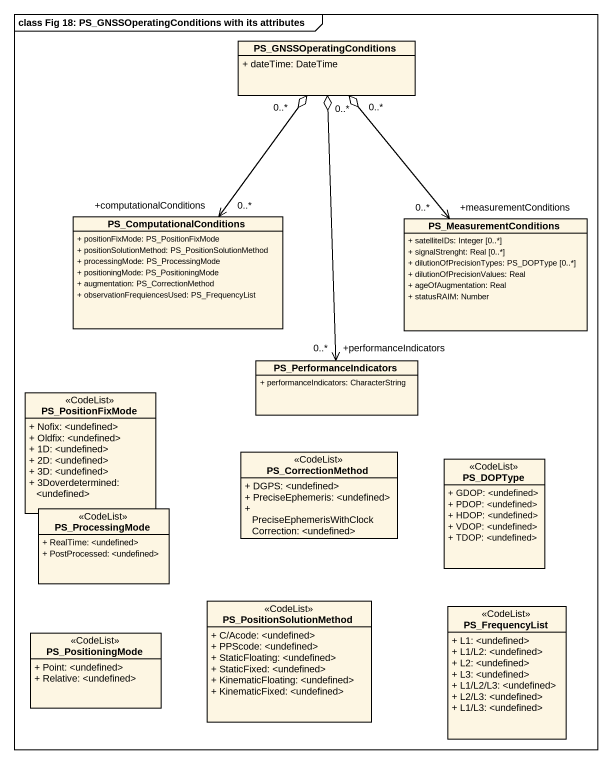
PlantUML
@startuml
mainframe class Fig 18: PS_GNSSOperatingConditions with its attributes
hide circle
hide empty members
skinparam classAttributeIconSize 0
class PS_GNSSOperatingConditions {
  + dateTime: DateTime
}
class PS_ComputationalConditions {
  + positionFixMode: PS_PositionFixMode
  + positionSolutionMethod: PS_PositionSolutionMethod
  + processingMode: PS_ProcessingMode
  + positioningMode: PS_PositioningMode
  + augmentation: PS_CorrectionMethod
  + observationFrequiencesUsed: PS_FrequencyList
}
class PS_MeasurementConditions {
  + satelliteIDs: Integer [0..*]
  + signalStrenght: Real [0..*]
  + dilutionOfPrecisionTypes: PS_DOPType [0..*]
  + dilutionOfPrecisionValues: Real
  + ageOfAugmentation: Real
  + statusRAIM: Number
}
class PS_PerformanceIndicators {
  + performanceIndicators: CharacterString
}
class PS_PositionFixMode <<CodeList>> {
  + Nofix: <undefined>
  + Oldfix: <undefined>
  + 1D: <undefined>
  + 2D: <undefined>
  + 3D: <undefined>
  + 3Doverdetermined: <undefined>
}
class PS_CorrectionMethod <<CodeList>> {
  + DGPS: <undefined>
  + PreciseEphemeris: <undefined>
  + PreciseEphemerisWithClockCorrection: <undefined>
}
class PS_DOPType <<CodeList>> {
  + GDOP: <undefined>
  + PDOP: <undefined>
  + HDOP: <undefined>
  + VDOP: <undefined>
  + TDOP: <undefined>
}
class PS_ProcessingMode <<CodeList>> {
  + RealTime: <undefined>
  + PostProcessed: <undefined>
}
class PS_PositionSolutionMethod <<CodeList>> {
  + C/Acode: <undefined>
  + PPScode: <undefined>
  + StaticFloating: <undefined>
  + StaticFixed: <undefined>
  + KinematicFloating: <undefined>
  + KinematicFixed: <undefined>
}
class PS_FrequencyList <<CodeList>> {
  + L1: <undefined>
  + L1/L2: <undefined>
  + L2: <undefined>
  + L3: <undefined>
  + L1/L2/L3: <undefined>
  + L2/L3: <undefined>
  + L1/L3: <undefined>
}
class PS_PositioningMode <<CodeList>> {
  + Point: <undefined>
  + Relative: <undefined>
}
PS_GNSSOperatingConditions "0..*" o--> "+computationalConditions\n0..*" PS_ComputationalConditions
PS_GNSSOperatingConditions "0..*" o--> "+measurementConditions\n0..*" PS_MeasurementConditions
PS_GNSSOperatingConditions "0..*" o--> "+performanceIndicators\n0..*" PS_PerformanceIndicators
@enduml
